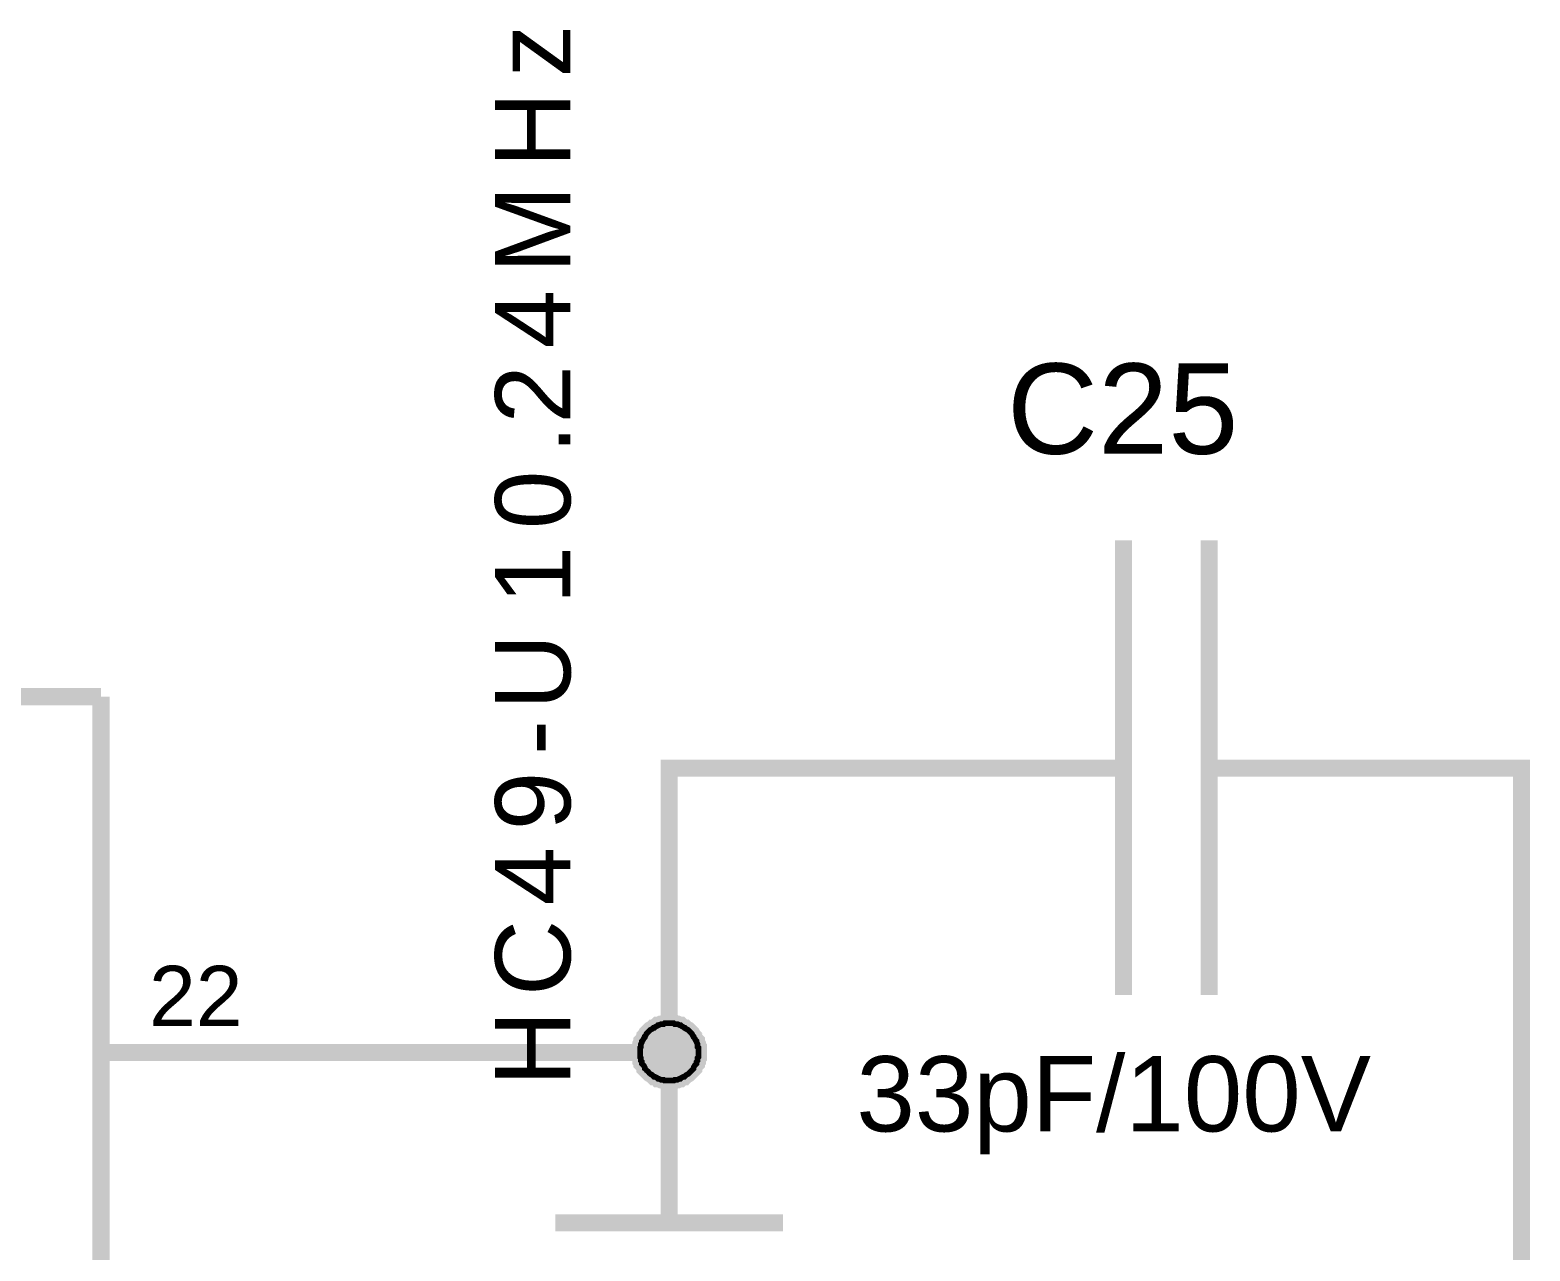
# Model space of a CAD drawing. Header units: millimetres. Extents: x -2024 to 917, y -725 to 13.
# Drawn here: x -1620.31 to -1593.92, y -295.17 to -273.69 of the extents above; entities that cross this region are included whole.
import ezdxf

# ---------------------------------------------------------------- set-up
doc = ezdxf.new("R2010")
doc.units = ezdxf.units.MM
doc.styles.get("Standard").update_dxf_attribs({"font": 'arial.ttf'})

msp = doc.modelspace()

# ---------------------------------------------------------------- linework, layer by layer
at = {"color": 7}
for points, const_width in [([(-1601.068, -282.666), (-1601.068, -290.664)], 0.3), ([(-1599.562, -282.666), (-1599.562, -290.664)], 0.3), ([(-1639.053, -285.415), (-1619.059, -285.415)], 0.3), ([(-1619.059, -285.415), (-1619.059, -316.678)], 0.3), ([(-1609.062, -291.674), (-1609.062, -286.674), (-1604.064, -286.674)], 0.3), ([(-1601.068, -286.674), (-1604.064, -286.674)], 0.3), ([(-1599.562, -286.674), (-1596.566, -286.674)], 0.3), ([(-1596.566, -306.677), (-1594.067, -306.677), (-1594.067, -296.675), (-1594.067, -286.674), (-1596.566, -286.674)], 0.3), ([(-1609.575, -291.674), (-1609.575, -291.641), (-1609.575, -291.625), (-1609.575, -291.591), (-1609.559, -291.575), (-1609.559, -291.542), (-1609.559, -291.525), (-1609.542, -291.492), (-1609.542, -291.476), (-1609.526, -291.459), (-1609.509, -291.426), (-1609.493, -291.409), (-1609.493, -291.393), (-1609.476, -291.376), (-1609.46, -291.343), (-1609.443, -291.327), (-1609.426, -291.31), (-1609.41, -291.293), (-1609.393, -291.277), (-1609.36, -291.26), (-1609.344, -291.244), (-1609.327, -291.244), (-1609.311, -291.227), (-1609.277, -291.211), (-1609.261, -291.194), (-1609.244, -291.194), (-1609.211, -291.178), (-1609.195, -291.178), (-1609.162, -291.178), (-1609.145, -291.161), (-1609.112, -291.161), (-1609.095, -291.161), (-1609.062, -291.161)], 0.3), ([(-1609.575, -291.674), (-1609.575, -291.641), (-1609.575, -291.625), (-1609.575, -291.591), (-1609.559, -291.575), (-1609.559, -291.542), (-1609.559, -291.525), (-1609.542, -291.492), (-1609.542, -291.476), (-1609.526, -291.459), (-1609.509, -291.426), (-1609.493, -291.409), (-1609.493, -291.393), (-1609.476, -291.376), (-1609.46, -291.343), (-1609.443, -291.327), (-1609.426, -291.31), (-1609.41, -291.293), (-1609.393, -291.277), (-1609.36, -291.26), (-1609.344, -291.244), (-1609.327, -291.244), (-1609.311, -291.227), (-1609.277, -291.211), (-1609.261, -291.194), (-1609.244, -291.194), (-1609.211, -291.178), (-1609.195, -291.178), (-1609.162, -291.178), (-1609.145, -291.161), (-1609.112, -291.161), (-1609.095, -291.161), (-1609.062, -291.161)], 0.3), ([(-1609.575, -291.674), (-1609.575, -291.641), (-1609.575, -291.625), (-1609.575, -291.591), (-1609.559, -291.575), (-1609.559, -291.542), (-1609.559, -291.525), (-1609.542, -291.492), (-1609.542, -291.476), (-1609.526, -291.459), (-1609.509, -291.426), (-1609.493, -291.409), (-1609.493, -291.393), (-1609.476, -291.376), (-1609.46, -291.343), (-1609.443, -291.327), (-1609.426, -291.31), (-1609.41, -291.293), (-1609.393, -291.277), (-1609.36, -291.26), (-1609.344, -291.244), (-1609.327, -291.244), (-1609.311, -291.227), (-1609.277, -291.211), (-1609.261, -291.194), (-1609.244, -291.194), (-1609.211, -291.178), (-1609.195, -291.178), (-1609.162, -291.178), (-1609.145, -291.161), (-1609.112, -291.161), (-1609.095, -291.161), (-1609.062, -291.161)], 0.3), ([(-1609.575, -291.674), (-1609.575, -291.641), (-1609.575, -291.625), (-1609.575, -291.591), (-1609.559, -291.575), (-1609.559, -291.542), (-1609.559, -291.525), (-1609.542, -291.492), (-1609.542, -291.476), (-1609.526, -291.459), (-1609.509, -291.426), (-1609.493, -291.409), (-1609.493, -291.393), (-1609.476, -291.376), (-1609.46, -291.343), (-1609.443, -291.327), (-1609.426, -291.31), (-1609.41, -291.293), (-1609.393, -291.277), (-1609.36, -291.26), (-1609.344, -291.244), (-1609.327, -291.244), (-1609.311, -291.227), (-1609.277, -291.211), (-1609.261, -291.194), (-1609.244, -291.194), (-1609.211, -291.178), (-1609.195, -291.178), (-1609.162, -291.178), (-1609.145, -291.161), (-1609.112, -291.161), (-1609.095, -291.161), (-1609.062, -291.161)], 0.3), ([(-1609.062, -291.161), (-1609.062, -291.161)], 0.3), ([(-1609.062, -291.161), (-1609.029, -291.161), (-1609.013, -291.161), (-1608.98, -291.161), (-1608.963, -291.178), (-1608.93, -291.178), (-1608.913, -291.178), (-1608.88, -291.194), (-1608.864, -291.194), (-1608.847, -291.211), (-1608.814, -291.227), (-1608.797, -291.244), (-1608.781, -291.244), (-1608.764, -291.26), (-1608.731, -291.277), (-1608.715, -291.293), (-1608.698, -291.31), (-1608.682, -291.327), (-1608.665, -291.343), (-1608.649, -291.376), (-1608.632, -291.393), (-1608.632, -291.409), (-1608.615, -291.426), (-1608.599, -291.459), (-1608.582, -291.476), (-1608.582, -291.492), (-1608.566, -291.525), (-1608.566, -291.542), (-1608.566, -291.575), (-1608.549, -291.591), (-1608.549, -291.625), (-1608.549, -291.641), (-1608.549, -291.674)], 0.3), ([(-1609.062, -291.161), (-1609.062, -291.161)], 0.3), ([(-1609.062, -291.161), (-1609.029, -291.161), (-1609.013, -291.161), (-1608.98, -291.161), (-1608.963, -291.178), (-1608.93, -291.178), (-1608.913, -291.178), (-1608.88, -291.194), (-1608.864, -291.194), (-1608.847, -291.211), (-1608.814, -291.227), (-1608.797, -291.244), (-1608.781, -291.244), (-1608.764, -291.26), (-1608.731, -291.277), (-1608.715, -291.293), (-1608.698, -291.31), (-1608.682, -291.327), (-1608.665, -291.343), (-1608.649, -291.376), (-1608.632, -291.393), (-1608.632, -291.409), (-1608.615, -291.426), (-1608.599, -291.459), (-1608.582, -291.476), (-1608.582, -291.492), (-1608.566, -291.525), (-1608.566, -291.542), (-1608.566, -291.575), (-1608.549, -291.591), (-1608.549, -291.625), (-1608.549, -291.641), (-1608.549, -291.674)], 0.3), ([(-1609.062, -291.161), (-1609.062, -291.161)], 0.3), ([(-1609.062, -291.161), (-1609.029, -291.161), (-1609.013, -291.161), (-1608.98, -291.161), (-1608.963, -291.178), (-1608.93, -291.178), (-1608.913, -291.178), (-1608.88, -291.194), (-1608.864, -291.194), (-1608.847, -291.211), (-1608.814, -291.227), (-1608.797, -291.244), (-1608.781, -291.244), (-1608.764, -291.26), (-1608.731, -291.277), (-1608.715, -291.293), (-1608.698, -291.31), (-1608.682, -291.327), (-1608.665, -291.343), (-1608.649, -291.376), (-1608.632, -291.393), (-1608.632, -291.409), (-1608.615, -291.426), (-1608.599, -291.459), (-1608.582, -291.476), (-1608.582, -291.492), (-1608.566, -291.525), (-1608.566, -291.542), (-1608.566, -291.575), (-1608.549, -291.591), (-1608.549, -291.625), (-1608.549, -291.641), (-1608.549, -291.674)], 0.3), ([(-1609.062, -291.161), (-1609.062, -291.161)], 0.3), ([(-1609.062, -291.161), (-1609.029, -291.161), (-1609.013, -291.161), (-1608.98, -291.161), (-1608.963, -291.178), (-1608.93, -291.178), (-1608.913, -291.178), (-1608.88, -291.194), (-1608.864, -291.194), (-1608.847, -291.211), (-1608.814, -291.227), (-1608.797, -291.244), (-1608.781, -291.244), (-1608.764, -291.26), (-1608.731, -291.277), (-1608.715, -291.293), (-1608.698, -291.31), (-1608.682, -291.327), (-1608.665, -291.343), (-1608.649, -291.376), (-1608.632, -291.393), (-1608.632, -291.409), (-1608.615, -291.426), (-1608.599, -291.459), (-1608.582, -291.476), (-1608.582, -291.492), (-1608.566, -291.525), (-1608.566, -291.542), (-1608.566, -291.575), (-1608.549, -291.591), (-1608.549, -291.625), (-1608.549, -291.641), (-1608.549, -291.674)], 0.3), ([(-1609.575, -291.674), (-1609.575, -291.641), (-1609.575, -291.625), (-1609.575, -291.591), (-1609.559, -291.575), (-1609.559, -291.542), (-1609.559, -291.525), (-1609.542, -291.492), (-1609.542, -291.476), (-1609.526, -291.459), (-1609.509, -291.426), (-1609.493, -291.409), (-1609.493, -291.393), (-1609.476, -291.376), (-1609.46, -291.343), (-1609.443, -291.327), (-1609.426, -291.31), (-1609.41, -291.293), (-1609.393, -291.277), (-1609.36, -291.26), (-1609.344, -291.244), (-1609.327, -291.244), (-1609.311, -291.227), (-1609.277, -291.211), (-1609.261, -291.194), (-1609.244, -291.194), (-1609.211, -291.178), (-1609.195, -291.178), (-1609.162, -291.178), (-1609.145, -291.161), (-1609.112, -291.161), (-1609.095, -291.161), (-1609.062, -291.161)], 0.0991), ([(-1609.575, -291.674), (-1609.575, -291.641), (-1609.575, -291.625), (-1609.575, -291.591), (-1609.559, -291.575), (-1609.559, -291.542), (-1609.559, -291.525), (-1609.542, -291.492), (-1609.542, -291.476), (-1609.526, -291.459), (-1609.509, -291.426), (-1609.493, -291.409), (-1609.493, -291.393), (-1609.476, -291.376), (-1609.46, -291.343), (-1609.443, -291.327), (-1609.426, -291.31), (-1609.41, -291.293), (-1609.393, -291.277), (-1609.36, -291.26), (-1609.344, -291.244), (-1609.327, -291.244), (-1609.311, -291.227), (-1609.277, -291.211), (-1609.261, -291.194), (-1609.244, -291.194), (-1609.211, -291.178), (-1609.195, -291.178), (-1609.162, -291.178), (-1609.145, -291.161), (-1609.112, -291.161), (-1609.095, -291.161), (-1609.062, -291.161)], 0.0991), ([(-1609.575, -291.674), (-1609.575, -291.641), (-1609.575, -291.625), (-1609.575, -291.591), (-1609.559, -291.575), (-1609.559, -291.542), (-1609.559, -291.525), (-1609.542, -291.492), (-1609.542, -291.476), (-1609.526, -291.459), (-1609.509, -291.426), (-1609.493, -291.409), (-1609.493, -291.393), (-1609.476, -291.376), (-1609.46, -291.343), (-1609.443, -291.327), (-1609.426, -291.31), (-1609.41, -291.293), (-1609.393, -291.277), (-1609.36, -291.26), (-1609.344, -291.244), (-1609.327, -291.244), (-1609.311, -291.227), (-1609.277, -291.211), (-1609.261, -291.194), (-1609.244, -291.194), (-1609.211, -291.178), (-1609.195, -291.178), (-1609.162, -291.178), (-1609.145, -291.161), (-1609.112, -291.161), (-1609.095, -291.161), (-1609.062, -291.161)], 0.0991), ([(-1609.575, -291.674), (-1609.575, -291.641), (-1609.575, -291.625), (-1609.575, -291.591), (-1609.559, -291.575), (-1609.559, -291.542), (-1609.559, -291.525), (-1609.542, -291.492), (-1609.542, -291.476), (-1609.526, -291.459), (-1609.509, -291.426), (-1609.493, -291.409), (-1609.493, -291.393), (-1609.476, -291.376), (-1609.46, -291.343), (-1609.443, -291.327), (-1609.426, -291.31), (-1609.41, -291.293), (-1609.393, -291.277), (-1609.36, -291.26), (-1609.344, -291.244), (-1609.327, -291.244), (-1609.311, -291.227), (-1609.277, -291.211), (-1609.261, -291.194), (-1609.244, -291.194), (-1609.211, -291.178), (-1609.195, -291.178), (-1609.162, -291.178), (-1609.145, -291.161), (-1609.112, -291.161), (-1609.095, -291.161), (-1609.062, -291.161)], 0.0991), ([(-1609.062, -291.161), (-1609.062, -291.161)], 0.0991), ([(-1609.062, -291.161), (-1609.029, -291.161), (-1609.013, -291.161), (-1608.98, -291.161), (-1608.963, -291.178), (-1608.93, -291.178), (-1608.913, -291.178), (-1608.88, -291.194), (-1608.864, -291.194), (-1608.847, -291.211), (-1608.814, -291.227), (-1608.797, -291.244), (-1608.781, -291.244), (-1608.764, -291.26), (-1608.731, -291.277), (-1608.715, -291.293), (-1608.698, -291.31), (-1608.682, -291.327), (-1608.665, -291.343), (-1608.649, -291.376), (-1608.632, -291.393), (-1608.632, -291.409), (-1608.615, -291.426), (-1608.599, -291.459), (-1608.582, -291.476), (-1608.582, -291.492), (-1608.566, -291.525), (-1608.566, -291.542), (-1608.566, -291.575), (-1608.549, -291.591), (-1608.549, -291.625), (-1608.549, -291.641), (-1608.549, -291.674)], 0.0991), ([(-1609.062, -291.161), (-1609.062, -291.161)], 0.0991), ([(-1609.062, -291.161), (-1609.029, -291.161), (-1609.013, -291.161), (-1608.98, -291.161), (-1608.963, -291.178), (-1608.93, -291.178), (-1608.913, -291.178), (-1608.88, -291.194), (-1608.864, -291.194), (-1608.847, -291.211), (-1608.814, -291.227), (-1608.797, -291.244), (-1608.781, -291.244), (-1608.764, -291.26), (-1608.731, -291.277), (-1608.715, -291.293), (-1608.698, -291.31), (-1608.682, -291.327), (-1608.665, -291.343), (-1608.649, -291.376), (-1608.632, -291.393), (-1608.632, -291.409), (-1608.615, -291.426), (-1608.599, -291.459), (-1608.582, -291.476), (-1608.582, -291.492), (-1608.566, -291.525), (-1608.566, -291.542), (-1608.566, -291.575), (-1608.549, -291.591), (-1608.549, -291.625), (-1608.549, -291.641), (-1608.549, -291.674)], 0.0991), ([(-1609.062, -291.161), (-1609.062, -291.161)], 0.0991), ([(-1609.062, -291.161), (-1609.029, -291.161), (-1609.013, -291.161), (-1608.98, -291.161), (-1608.963, -291.178), (-1608.93, -291.178), (-1608.913, -291.178), (-1608.88, -291.194), (-1608.864, -291.194), (-1608.847, -291.211), (-1608.814, -291.227), (-1608.797, -291.244), (-1608.781, -291.244), (-1608.764, -291.26), (-1608.731, -291.277), (-1608.715, -291.293), (-1608.698, -291.31), (-1608.682, -291.327), (-1608.665, -291.343), (-1608.649, -291.376), (-1608.632, -291.393), (-1608.632, -291.409), (-1608.615, -291.426), (-1608.599, -291.459), (-1608.582, -291.476), (-1608.582, -291.492), (-1608.566, -291.525), (-1608.566, -291.542), (-1608.566, -291.575), (-1608.549, -291.591), (-1608.549, -291.625), (-1608.549, -291.641), (-1608.549, -291.674)], 0.0991), ([(-1609.062, -291.161), (-1609.062, -291.161)], 0.0991), ([(-1609.062, -291.161), (-1609.029, -291.161), (-1609.013, -291.161), (-1608.98, -291.161), (-1608.963, -291.178), (-1608.93, -291.178), (-1608.913, -291.178), (-1608.88, -291.194), (-1608.864, -291.194), (-1608.847, -291.211), (-1608.814, -291.227), (-1608.797, -291.244), (-1608.781, -291.244), (-1608.764, -291.26), (-1608.731, -291.277), (-1608.715, -291.293), (-1608.698, -291.31), (-1608.682, -291.327), (-1608.665, -291.343), (-1608.649, -291.376), (-1608.632, -291.393), (-1608.632, -291.409), (-1608.615, -291.426), (-1608.599, -291.459), (-1608.582, -291.476), (-1608.582, -291.492), (-1608.566, -291.525), (-1608.566, -291.542), (-1608.566, -291.575), (-1608.549, -291.591), (-1608.549, -291.625), (-1608.549, -291.641), (-1608.549, -291.674)], 0.0991), ([(-1619.059, -291.674), (-1616.56, -291.674)], 0.3), ([(-1609.062, -292.916), (-1609.062, -291.674), (-1616.56, -291.674)], 0.3), ([(-1609.062, -292.171), (-1609.095, -292.171), (-1609.112, -292.171), (-1609.145, -292.171), (-1609.162, -292.155), (-1609.195, -292.155), (-1609.211, -292.155), (-1609.244, -292.138), (-1609.261, -292.138), (-1609.277, -292.121), (-1609.311, -292.105), (-1609.327, -292.105), (-1609.344, -292.088), (-1609.36, -292.072), (-1609.393, -292.055), (-1609.41, -292.039), (-1609.426, -292.022), (-1609.443, -292.005), (-1609.46, -291.989), (-1609.476, -291.972), (-1609.493, -291.956), (-1609.493, -291.939), (-1609.509, -291.906), (-1609.526, -291.89), (-1609.542, -291.873), (-1609.542, -291.84), (-1609.559, -291.823), (-1609.559, -291.807), (-1609.559, -291.774), (-1609.575, -291.757), (-1609.575, -291.724), (-1609.575, -291.707), (-1609.575, -291.674)], 0.3), ([(-1609.575, -291.674), (-1609.575, -291.674)], 0.3), ([(-1609.062, -292.171), (-1609.095, -292.171), (-1609.112, -292.171), (-1609.145, -292.171), (-1609.162, -292.155), (-1609.195, -292.155), (-1609.211, -292.155), (-1609.244, -292.138), (-1609.261, -292.138), (-1609.277, -292.121), (-1609.311, -292.105), (-1609.327, -292.105), (-1609.344, -292.088), (-1609.36, -292.072), (-1609.393, -292.055), (-1609.41, -292.039), (-1609.426, -292.022), (-1609.443, -292.005), (-1609.46, -291.989), (-1609.476, -291.972), (-1609.493, -291.956), (-1609.493, -291.939), (-1609.509, -291.906), (-1609.526, -291.89), (-1609.542, -291.873), (-1609.542, -291.84), (-1609.559, -291.823), (-1609.559, -291.807), (-1609.559, -291.774), (-1609.575, -291.757), (-1609.575, -291.724), (-1609.575, -291.707), (-1609.575, -291.674)], 0.3), ([(-1609.575, -291.674), (-1609.575, -291.674)], 0.3), ([(-1609.062, -292.171), (-1609.095, -292.171), (-1609.112, -292.171), (-1609.145, -292.171), (-1609.162, -292.155), (-1609.195, -292.155), (-1609.211, -292.155), (-1609.244, -292.138), (-1609.261, -292.138), (-1609.277, -292.121), (-1609.311, -292.105), (-1609.327, -292.105), (-1609.344, -292.088), (-1609.36, -292.072), (-1609.393, -292.055), (-1609.41, -292.039), (-1609.426, -292.022), (-1609.443, -292.005), (-1609.46, -291.989), (-1609.476, -291.972), (-1609.493, -291.956), (-1609.493, -291.939), (-1609.509, -291.906), (-1609.526, -291.89), (-1609.542, -291.873), (-1609.542, -291.84), (-1609.559, -291.823), (-1609.559, -291.807), (-1609.559, -291.774), (-1609.575, -291.757), (-1609.575, -291.724), (-1609.575, -291.707), (-1609.575, -291.674)], 0.3), ([(-1609.575, -291.674), (-1609.575, -291.674)], 0.3), ([(-1609.062, -292.171), (-1609.095, -292.171), (-1609.112, -292.171), (-1609.145, -292.171), (-1609.162, -292.155), (-1609.195, -292.155), (-1609.211, -292.155), (-1609.244, -292.138), (-1609.261, -292.138), (-1609.277, -292.121), (-1609.311, -292.105), (-1609.327, -292.105), (-1609.344, -292.088), (-1609.36, -292.072), (-1609.393, -292.055), (-1609.41, -292.039), (-1609.426, -292.022), (-1609.443, -292.005), (-1609.46, -291.989), (-1609.476, -291.972), (-1609.493, -291.956), (-1609.493, -291.939), (-1609.509, -291.906), (-1609.526, -291.89), (-1609.542, -291.873), (-1609.542, -291.84), (-1609.559, -291.823), (-1609.559, -291.807), (-1609.559, -291.774), (-1609.575, -291.757), (-1609.575, -291.724), (-1609.575, -291.707), (-1609.575, -291.674)], 0.3), ([(-1609.575, -291.674), (-1609.575, -291.674)], 0.3), ([(-1609.062, -292.171), (-1609.095, -292.171), (-1609.112, -292.171), (-1609.145, -292.171), (-1609.162, -292.155), (-1609.195, -292.155), (-1609.211, -292.155), (-1609.244, -292.138), (-1609.261, -292.138), (-1609.277, -292.121), (-1609.311, -292.105), (-1609.327, -292.105), (-1609.344, -292.088), (-1609.36, -292.072), (-1609.393, -292.055), (-1609.41, -292.039), (-1609.426, -292.022), (-1609.443, -292.005), (-1609.46, -291.989), (-1609.476, -291.972), (-1609.493, -291.956), (-1609.493, -291.939), (-1609.509, -291.906), (-1609.526, -291.89), (-1609.542, -291.873), (-1609.542, -291.84), (-1609.559, -291.823), (-1609.559, -291.807), (-1609.559, -291.774), (-1609.575, -291.757), (-1609.575, -291.724), (-1609.575, -291.707), (-1609.575, -291.674)], 0.0991), ([(-1609.575, -291.674), (-1609.575, -291.674)], 0.0991), ([(-1609.062, -292.171), (-1609.095, -292.171), (-1609.112, -292.171), (-1609.145, -292.171), (-1609.162, -292.155), (-1609.195, -292.155), (-1609.211, -292.155), (-1609.244, -292.138), (-1609.261, -292.138), (-1609.277, -292.121), (-1609.311, -292.105), (-1609.327, -292.105), (-1609.344, -292.088), (-1609.36, -292.072), (-1609.393, -292.055), (-1609.41, -292.039), (-1609.426, -292.022), (-1609.443, -292.005), (-1609.46, -291.989), (-1609.476, -291.972), (-1609.493, -291.956), (-1609.493, -291.939), (-1609.509, -291.906), (-1609.526, -291.89), (-1609.542, -291.873), (-1609.542, -291.84), (-1609.559, -291.823), (-1609.559, -291.807), (-1609.559, -291.774), (-1609.575, -291.757), (-1609.575, -291.724), (-1609.575, -291.707), (-1609.575, -291.674)], 0.0991), ([(-1609.575, -291.674), (-1609.575, -291.674)], 0.0991), ([(-1609.062, -292.171), (-1609.095, -292.171), (-1609.112, -292.171), (-1609.145, -292.171), (-1609.162, -292.155), (-1609.195, -292.155), (-1609.211, -292.155), (-1609.244, -292.138), (-1609.261, -292.138), (-1609.277, -292.121), (-1609.311, -292.105), (-1609.327, -292.105), (-1609.344, -292.088), (-1609.36, -292.072), (-1609.393, -292.055), (-1609.41, -292.039), (-1609.426, -292.022), (-1609.443, -292.005), (-1609.46, -291.989), (-1609.476, -291.972), (-1609.493, -291.956), (-1609.493, -291.939), (-1609.509, -291.906), (-1609.526, -291.89), (-1609.542, -291.873), (-1609.542, -291.84), (-1609.559, -291.823), (-1609.559, -291.807), (-1609.559, -291.774), (-1609.575, -291.757), (-1609.575, -291.724), (-1609.575, -291.707), (-1609.575, -291.674)], 0.0991), ([(-1609.575, -291.674), (-1609.575, -291.674)], 0.0991), ([(-1609.062, -292.171), (-1609.095, -292.171), (-1609.112, -292.171), (-1609.145, -292.171), (-1609.162, -292.155), (-1609.195, -292.155), (-1609.211, -292.155), (-1609.244, -292.138), (-1609.261, -292.138), (-1609.277, -292.121), (-1609.311, -292.105), (-1609.327, -292.105), (-1609.344, -292.088), (-1609.36, -292.072), (-1609.393, -292.055), (-1609.41, -292.039), (-1609.426, -292.022), (-1609.443, -292.005), (-1609.46, -291.989), (-1609.476, -291.972), (-1609.493, -291.956), (-1609.493, -291.939), (-1609.509, -291.906), (-1609.526, -291.89), (-1609.542, -291.873), (-1609.542, -291.84), (-1609.559, -291.823), (-1609.559, -291.807), (-1609.559, -291.774), (-1609.575, -291.757), (-1609.575, -291.724), (-1609.575, -291.707), (-1609.575, -291.674)], 0.0991), ([(-1609.575, -291.674), (-1609.575, -291.674)], 0.0991), ([(-1608.549, -291.674), (-1608.549, -291.707), (-1608.549, -291.724), (-1608.549, -291.757), (-1608.566, -291.774), (-1608.566, -291.807), (-1608.566, -291.823), (-1608.582, -291.84), (-1608.582, -291.873), (-1608.599, -291.89), (-1608.615, -291.906), (-1608.632, -291.939), (-1608.632, -291.956), (-1608.649, -291.972), (-1608.665, -291.989), (-1608.682, -292.005), (-1608.698, -292.022), (-1608.715, -292.039), (-1608.731, -292.055), (-1608.764, -292.072), (-1608.781, -292.088), (-1608.797, -292.105), (-1608.814, -292.105), (-1608.847, -292.121), (-1608.864, -292.138), (-1608.88, -292.138), (-1608.913, -292.155), (-1608.93, -292.155), (-1608.963, -292.155), (-1608.98, -292.171), (-1609.013, -292.171), (-1609.029, -292.171), (-1609.062, -292.171)], 0.3), ([(-1608.549, -291.674), (-1608.549, -291.707), (-1608.549, -291.724), (-1608.549, -291.757), (-1608.566, -291.774), (-1608.566, -291.807), (-1608.566, -291.823), (-1608.582, -291.84), (-1608.582, -291.873), (-1608.599, -291.89), (-1608.615, -291.906), (-1608.632, -291.939), (-1608.632, -291.956), (-1608.649, -291.972), (-1608.665, -291.989), (-1608.682, -292.005), (-1608.698, -292.022), (-1608.715, -292.039), (-1608.731, -292.055), (-1608.764, -292.072), (-1608.781, -292.088), (-1608.797, -292.105), (-1608.814, -292.105), (-1608.847, -292.121), (-1608.864, -292.138), (-1608.88, -292.138), (-1608.913, -292.155), (-1608.93, -292.155), (-1608.963, -292.155), (-1608.98, -292.171), (-1609.013, -292.171), (-1609.029, -292.171), (-1609.062, -292.171)], 0.3), ([(-1608.549, -291.674), (-1608.549, -291.707), (-1608.549, -291.724), (-1608.549, -291.757), (-1608.566, -291.774), (-1608.566, -291.807), (-1608.566, -291.823), (-1608.582, -291.84), (-1608.582, -291.873), (-1608.599, -291.89), (-1608.615, -291.906), (-1608.632, -291.939), (-1608.632, -291.956), (-1608.649, -291.972), (-1608.665, -291.989), (-1608.682, -292.005), (-1608.698, -292.022), (-1608.715, -292.039), (-1608.731, -292.055), (-1608.764, -292.072), (-1608.781, -292.088), (-1608.797, -292.105), (-1608.814, -292.105), (-1608.847, -292.121), (-1608.864, -292.138), (-1608.88, -292.138), (-1608.913, -292.155), (-1608.93, -292.155), (-1608.963, -292.155), (-1608.98, -292.171), (-1609.013, -292.171), (-1609.029, -292.171), (-1609.062, -292.171)], 0.3), ([(-1608.549, -291.674), (-1608.549, -291.707), (-1608.549, -291.724), (-1608.549, -291.757), (-1608.566, -291.774), (-1608.566, -291.807), (-1608.566, -291.823), (-1608.582, -291.84), (-1608.582, -291.873), (-1608.599, -291.89), (-1608.615, -291.906), (-1608.632, -291.939), (-1608.632, -291.956), (-1608.649, -291.972), (-1608.665, -291.989), (-1608.682, -292.005), (-1608.698, -292.022), (-1608.715, -292.039), (-1608.731, -292.055), (-1608.764, -292.072), (-1608.781, -292.088), (-1608.797, -292.105), (-1608.814, -292.105), (-1608.847, -292.121), (-1608.864, -292.138), (-1608.88, -292.138), (-1608.913, -292.155), (-1608.93, -292.155), (-1608.963, -292.155), (-1608.98, -292.171), (-1609.013, -292.171), (-1609.029, -292.171), (-1609.062, -292.171)], 0.3), ([(-1608.549, -291.674), (-1608.549, -291.707), (-1608.549, -291.724), (-1608.549, -291.757), (-1608.566, -291.774), (-1608.566, -291.807), (-1608.566, -291.823), (-1608.582, -291.84), (-1608.582, -291.873), (-1608.599, -291.89), (-1608.615, -291.906), (-1608.632, -291.939), (-1608.632, -291.956), (-1608.649, -291.972), (-1608.665, -291.989), (-1608.682, -292.005), (-1608.698, -292.022), (-1608.715, -292.039), (-1608.731, -292.055), (-1608.764, -292.072), (-1608.781, -292.088), (-1608.797, -292.105), (-1608.814, -292.105), (-1608.847, -292.121), (-1608.864, -292.138), (-1608.88, -292.138), (-1608.913, -292.155), (-1608.93, -292.155), (-1608.963, -292.155), (-1608.98, -292.171), (-1609.013, -292.171), (-1609.029, -292.171), (-1609.062, -292.171)], 0.0991), ([(-1608.549, -291.674), (-1608.549, -291.707), (-1608.549, -291.724), (-1608.549, -291.757), (-1608.566, -291.774), (-1608.566, -291.807), (-1608.566, -291.823), (-1608.582, -291.84), (-1608.582, -291.873), (-1608.599, -291.89), (-1608.615, -291.906), (-1608.632, -291.939), (-1608.632, -291.956), (-1608.649, -291.972), (-1608.665, -291.989), (-1608.682, -292.005), (-1608.698, -292.022), (-1608.715, -292.039), (-1608.731, -292.055), (-1608.764, -292.072), (-1608.781, -292.088), (-1608.797, -292.105), (-1608.814, -292.105), (-1608.847, -292.121), (-1608.864, -292.138), (-1608.88, -292.138), (-1608.913, -292.155), (-1608.93, -292.155), (-1608.963, -292.155), (-1608.98, -292.171), (-1609.013, -292.171), (-1609.029, -292.171), (-1609.062, -292.171)], 0.0991), ([(-1608.549, -291.674), (-1608.549, -291.707), (-1608.549, -291.724), (-1608.549, -291.757), (-1608.566, -291.774), (-1608.566, -291.807), (-1608.566, -291.823), (-1608.582, -291.84), (-1608.582, -291.873), (-1608.599, -291.89), (-1608.615, -291.906), (-1608.632, -291.939), (-1608.632, -291.956), (-1608.649, -291.972), (-1608.665, -291.989), (-1608.682, -292.005), (-1608.698, -292.022), (-1608.715, -292.039), (-1608.731, -292.055), (-1608.764, -292.072), (-1608.781, -292.088), (-1608.797, -292.105), (-1608.814, -292.105), (-1608.847, -292.121), (-1608.864, -292.138), (-1608.88, -292.138), (-1608.913, -292.155), (-1608.93, -292.155), (-1608.963, -292.155), (-1608.98, -292.171), (-1609.013, -292.171), (-1609.029, -292.171), (-1609.062, -292.171)], 0.0991), ([(-1608.549, -291.674), (-1608.549, -291.707), (-1608.549, -291.724), (-1608.549, -291.757), (-1608.566, -291.774), (-1608.566, -291.807), (-1608.566, -291.823), (-1608.582, -291.84), (-1608.582, -291.873), (-1608.599, -291.89), (-1608.615, -291.906), (-1608.632, -291.939), (-1608.632, -291.956), (-1608.649, -291.972), (-1608.665, -291.989), (-1608.682, -292.005), (-1608.698, -292.022), (-1608.715, -292.039), (-1608.731, -292.055), (-1608.764, -292.072), (-1608.781, -292.088), (-1608.797, -292.105), (-1608.814, -292.105), (-1608.847, -292.121), (-1608.864, -292.138), (-1608.88, -292.138), (-1608.913, -292.155), (-1608.93, -292.155), (-1608.963, -292.155), (-1608.98, -292.171), (-1609.013, -292.171), (-1609.029, -292.171), (-1609.062, -292.171)], 0.0991), ([(-1608.549, -291.674), (-1608.549, -291.674), (-1608.549, -291.674), (-1608.549, -291.674), (-1608.549, -291.674), (-1608.549, -291.674), (-1608.549, -291.674), (-1608.549, -291.674), (-1608.549, -291.674), (-1608.549, -291.674), (-1608.549, -291.674), (-1608.549, -291.674), (-1608.549, -291.674), (-1608.549, -291.674), (-1608.549, -291.674), (-1608.549, -291.674), (-1608.549, -291.674), (-1608.549, -291.674), (-1608.549, -291.674), (-1608.549, -291.674), (-1608.549, -291.674), (-1608.549, -291.674), (-1608.549, -291.674), (-1608.549, -291.674), (-1608.549, -291.674), (-1608.549, -291.674), (-1608.549, -291.674), (-1608.549, -291.674), (-1608.549, -291.674), (-1608.549, -291.674), (-1608.549, -291.674), (-1608.549, -291.674), (-1608.549, -291.674)], 0.3), ([(-1608.549, -291.674), (-1608.549, -291.674)], 0.3), ([(-1608.549, -291.674), (-1608.549, -291.674), (-1608.549, -291.674), (-1608.549, -291.674), (-1608.549, -291.674), (-1608.549, -291.674), (-1608.549, -291.674), (-1608.549, -291.674), (-1608.549, -291.674), (-1608.549, -291.674), (-1608.549, -291.674), (-1608.549, -291.674), (-1608.549, -291.674), (-1608.549, -291.674), (-1608.549, -291.674), (-1608.549, -291.674), (-1608.549, -291.674), (-1608.549, -291.674), (-1608.549, -291.674), (-1608.549, -291.674), (-1608.549, -291.674), (-1608.549, -291.674), (-1608.549, -291.674), (-1608.549, -291.674), (-1608.549, -291.674), (-1608.549, -291.674), (-1608.549, -291.674), (-1608.549, -291.674), (-1608.549, -291.674), (-1608.549, -291.674), (-1608.549, -291.674), (-1608.549, -291.674), (-1608.549, -291.674)], 0.3), ([(-1608.549, -291.674), (-1608.549, -291.674)], 0.3), ([(-1608.549, -291.674), (-1608.549, -291.674), (-1608.549, -291.674), (-1608.549, -291.674), (-1608.549, -291.674), (-1608.549, -291.674), (-1608.549, -291.674), (-1608.549, -291.674), (-1608.549, -291.674), (-1608.549, -291.674), (-1608.549, -291.674), (-1608.549, -291.674), (-1608.549, -291.674), (-1608.549, -291.674), (-1608.549, -291.674), (-1608.549, -291.674), (-1608.549, -291.674), (-1608.549, -291.674), (-1608.549, -291.674), (-1608.549, -291.674), (-1608.549, -291.674), (-1608.549, -291.674), (-1608.549, -291.674), (-1608.549, -291.674), (-1608.549, -291.674), (-1608.549, -291.674), (-1608.549, -291.674), (-1608.549, -291.674), (-1608.549, -291.674), (-1608.549, -291.674), (-1608.549, -291.674), (-1608.549, -291.674), (-1608.549, -291.674)], 0.3), ([(-1608.549, -291.674), (-1608.549, -291.674)], 0.3), ([(-1608.549, -291.674), (-1608.549, -291.674), (-1608.549, -291.674), (-1608.549, -291.674), (-1608.549, -291.674), (-1608.549, -291.674), (-1608.549, -291.674), (-1608.549, -291.674), (-1608.549, -291.674), (-1608.549, -291.674), (-1608.549, -291.674), (-1608.549, -291.674), (-1608.549, -291.674), (-1608.549, -291.674), (-1608.549, -291.674), (-1608.549, -291.674), (-1608.549, -291.674), (-1608.549, -291.674), (-1608.549, -291.674), (-1608.549, -291.674), (-1608.549, -291.674), (-1608.549, -291.674), (-1608.549, -291.674), (-1608.549, -291.674), (-1608.549, -291.674), (-1608.549, -291.674), (-1608.549, -291.674), (-1608.549, -291.674), (-1608.549, -291.674), (-1608.549, -291.674), (-1608.549, -291.674), (-1608.549, -291.674), (-1608.549, -291.674)], 0.3), ([(-1608.549, -291.674), (-1608.549, -291.674)], 0.3), ([(-1608.549, -291.674), (-1608.549, -291.674), (-1608.549, -291.674), (-1608.549, -291.674), (-1608.549, -291.674), (-1608.549, -291.674), (-1608.549, -291.674), (-1608.549, -291.674), (-1608.549, -291.674), (-1608.549, -291.674), (-1608.549, -291.674), (-1608.549, -291.674), (-1608.549, -291.674), (-1608.549, -291.674), (-1608.549, -291.674), (-1608.549, -291.674), (-1608.549, -291.674), (-1608.549, -291.674), (-1608.549, -291.674), (-1608.549, -291.674), (-1608.549, -291.674), (-1608.549, -291.674), (-1608.549, -291.674), (-1608.549, -291.674), (-1608.549, -291.674), (-1608.549, -291.674), (-1608.549, -291.674), (-1608.549, -291.674), (-1608.549, -291.674), (-1608.549, -291.674), (-1608.549, -291.674), (-1608.549, -291.674), (-1608.549, -291.674)], 0.0991), ([(-1608.549, -291.674), (-1608.549, -291.674)], 0.0991), ([(-1608.549, -291.674), (-1608.549, -291.674), (-1608.549, -291.674), (-1608.549, -291.674), (-1608.549, -291.674), (-1608.549, -291.674), (-1608.549, -291.674), (-1608.549, -291.674), (-1608.549, -291.674), (-1608.549, -291.674), (-1608.549, -291.674), (-1608.549, -291.674), (-1608.549, -291.674), (-1608.549, -291.674), (-1608.549, -291.674), (-1608.549, -291.674), (-1608.549, -291.674), (-1608.549, -291.674), (-1608.549, -291.674), (-1608.549, -291.674), (-1608.549, -291.674), (-1608.549, -291.674), (-1608.549, -291.674), (-1608.549, -291.674), (-1608.549, -291.674), (-1608.549, -291.674), (-1608.549, -291.674), (-1608.549, -291.674), (-1608.549, -291.674), (-1608.549, -291.674), (-1608.549, -291.674), (-1608.549, -291.674), (-1608.549, -291.674)], 0.0991), ([(-1608.549, -291.674), (-1608.549, -291.674)], 0.0991), ([(-1608.549, -291.674), (-1608.549, -291.674), (-1608.549, -291.674), (-1608.549, -291.674), (-1608.549, -291.674), (-1608.549, -291.674), (-1608.549, -291.674), (-1608.549, -291.674), (-1608.549, -291.674), (-1608.549, -291.674), (-1608.549, -291.674), (-1608.549, -291.674), (-1608.549, -291.674), (-1608.549, -291.674), (-1608.549, -291.674), (-1608.549, -291.674), (-1608.549, -291.674), (-1608.549, -291.674), (-1608.549, -291.674), (-1608.549, -291.674), (-1608.549, -291.674), (-1608.549, -291.674), (-1608.549, -291.674), (-1608.549, -291.674), (-1608.549, -291.674), (-1608.549, -291.674), (-1608.549, -291.674), (-1608.549, -291.674), (-1608.549, -291.674), (-1608.549, -291.674), (-1608.549, -291.674), (-1608.549, -291.674), (-1608.549, -291.674)], 0.0991), ([(-1608.549, -291.674), (-1608.549, -291.674)], 0.0991), ([(-1608.549, -291.674), (-1608.549, -291.674), (-1608.549, -291.674), (-1608.549, -291.674), (-1608.549, -291.674), (-1608.549, -291.674), (-1608.549, -291.674), (-1608.549, -291.674), (-1608.549, -291.674), (-1608.549, -291.674), (-1608.549, -291.674), (-1608.549, -291.674), (-1608.549, -291.674), (-1608.549, -291.674), (-1608.549, -291.674), (-1608.549, -291.674), (-1608.549, -291.674), (-1608.549, -291.674), (-1608.549, -291.674), (-1608.549, -291.674), (-1608.549, -291.674), (-1608.549, -291.674), (-1608.549, -291.674), (-1608.549, -291.674), (-1608.549, -291.674), (-1608.549, -291.674), (-1608.549, -291.674), (-1608.549, -291.674), (-1608.549, -291.674), (-1608.549, -291.674), (-1608.549, -291.674), (-1608.549, -291.674), (-1608.549, -291.674)], 0.0991), ([(-1608.549, -291.674), (-1608.549, -291.674)], 0.0991), ([(-1609.062, -294.671), (-1609.062, -292.916)], 0.3), ([(-1607.06, -294.671), (-1611.065, -294.671)], 0.3)]:
    msp.add_lwpolyline(points, dxfattribs=dict(at, const_width=const_width))
at = {"color": 7, "const_width": 0.508}
msp.add_lwpolyline([(-1609.352, -291.662, 1), (-1608.844, -291.662, 1)], format="xyb", close=True, dxfattribs=at)

# ---------------------------------------------------------------- texts
at = {"color": 7}
for s, p in [('z', (-1610.8, -274.519)), ('H', (-1610.8, -276.109)), ('M', (-1610.8, -277.964)), ('4', (-1610.8, -279.288)), ('2', (-1610.8, -280.613)), ('.', (-1610.8, -281.143)), ('0', (-1610.8, -282.468)), ('1', (-1610.8, -283.792)), ('U', (-1610.8, -285.647)), ('-', (-1610.8, -286.442)), ('9', (-1610.8, -287.766)), ('4', (-1610.8, -289.091)), ('C', (-1610.8, -290.681)), ('H', (-1610.8, -292.27))]:
    msp.add_text(s, height=1.325, rotation=90, dxfattribs=at).set_placement(p)
for s, height, p in [('C25', 1.5897, (-1603.12, -281.143)), ('22', 1.0598, (-1618.215, -291.211)), ('33pF/100V', 1.3247, (-1605.769, -293.065))]:
    msp.add_text(s, height=height, dxfattribs=at).set_placement(p)

doc.saveas('drawing.dxf')
